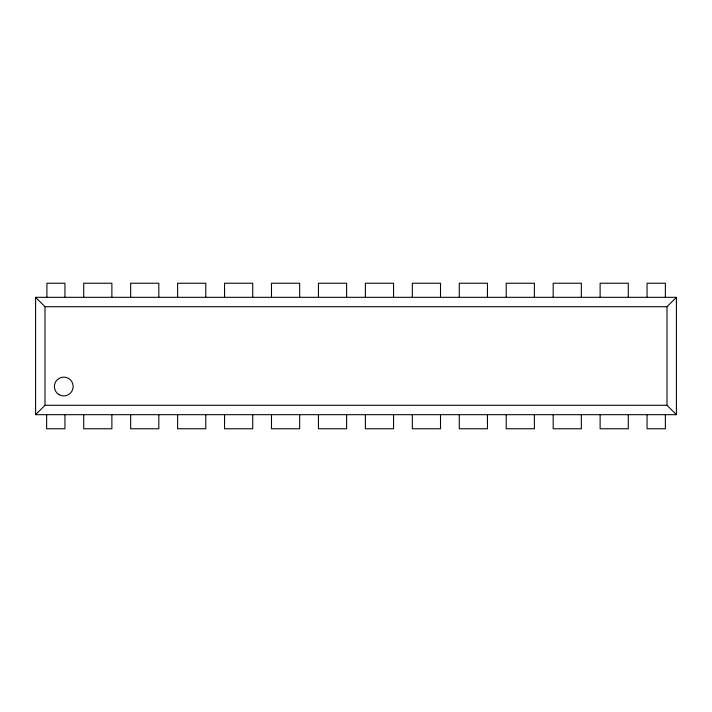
<?xml version="1.0" encoding="UTF-8"?>
<svg xmlns="http://www.w3.org/2000/svg" width="712" height="712" viewBox="0 0 712 712"><rect width="100%" height="100%" fill="white"/><g stroke="black" fill="none" stroke-linecap="round" stroke-linejoin="round"><path stroke-width="1.07" d="M35.6 414.678L44.989 405.288L667.011 405.288L676.4 414.678L676.4 297.322L35.6 297.322L35.6 414.678L676.4 414.678M35.6 297.322L44.989 306.712L667.011 306.712L676.4 297.322M667.011 306.712L667.011 405.288M665.364 297.322L665.364 283.234L647.057 283.234L647.057 297.322M665.364 414.678L665.364 428.766L647.057 428.766L647.057 414.678M628.278 297.322L628.278 283.234L600.118 283.234L600.118 297.322M628.278 414.678L628.278 428.766L600.118 428.766L600.118 414.678M581.339 297.322L581.339 283.234L553.171 283.234L553.171 297.322M581.339 414.678L581.339 428.766L553.171 428.766L553.171 414.678M534.392 297.322L534.392 283.234L506.223 283.234L506.223 297.322M534.392 414.678L534.392 428.766L506.223 428.766L506.223 414.678M487.444 297.322L487.444 283.234L459.276 283.234L459.276 297.322M487.444 414.678L487.444 428.766L459.276 428.766L459.276 414.678M440.505 297.322L440.505 283.234L412.337 283.234L412.337 297.322M440.505 414.678L440.505 428.766L412.337 428.766L412.337 414.678M393.558 297.322L393.558 283.234L365.389 283.234L365.389 297.322M393.558 414.678L393.558 428.766L365.389 428.766L365.389 414.678M346.611 297.322L346.611 283.234L318.442 283.234L318.442 297.322M346.611 414.678L346.611 428.766L318.442 428.766L318.442 414.678M299.663 297.322L299.663 283.234L271.495 283.234L271.495 297.322M299.663 414.678L299.663 428.766L271.495 428.766L271.495 414.678M252.724 297.322L252.724 283.234L224.556 283.234L224.556 297.322M252.724 414.678L252.724 428.766L224.556 428.766L224.556 414.678M205.777 297.322L205.777 283.234L177.608 283.234L177.608 297.322M205.777 414.678L205.777 428.766L177.608 428.766L177.608 414.678M158.829 297.322L158.829 283.234L130.661 283.234L130.661 297.322M158.829 414.678L158.829 428.766L130.661 428.766L130.661 414.678M111.882 297.322L111.882 283.234L83.722 283.234L83.722 297.322M111.882 414.678L111.882 428.766L83.722 428.766L83.722 414.678M64.943 297.322L64.943 283.234L46.912 283.234L46.912 297.322M64.943 414.678L64.943 428.766L46.636 428.766L46.636 414.678M44.989 306.712L44.989 405.288M59.069 394.644A9.389 9.389 0 0 0 73.158 386.518A9.389 9.389 0 0 0 59.069 378.383A9.389 9.389 0 0 0 59.069 394.644"/></g></svg>
